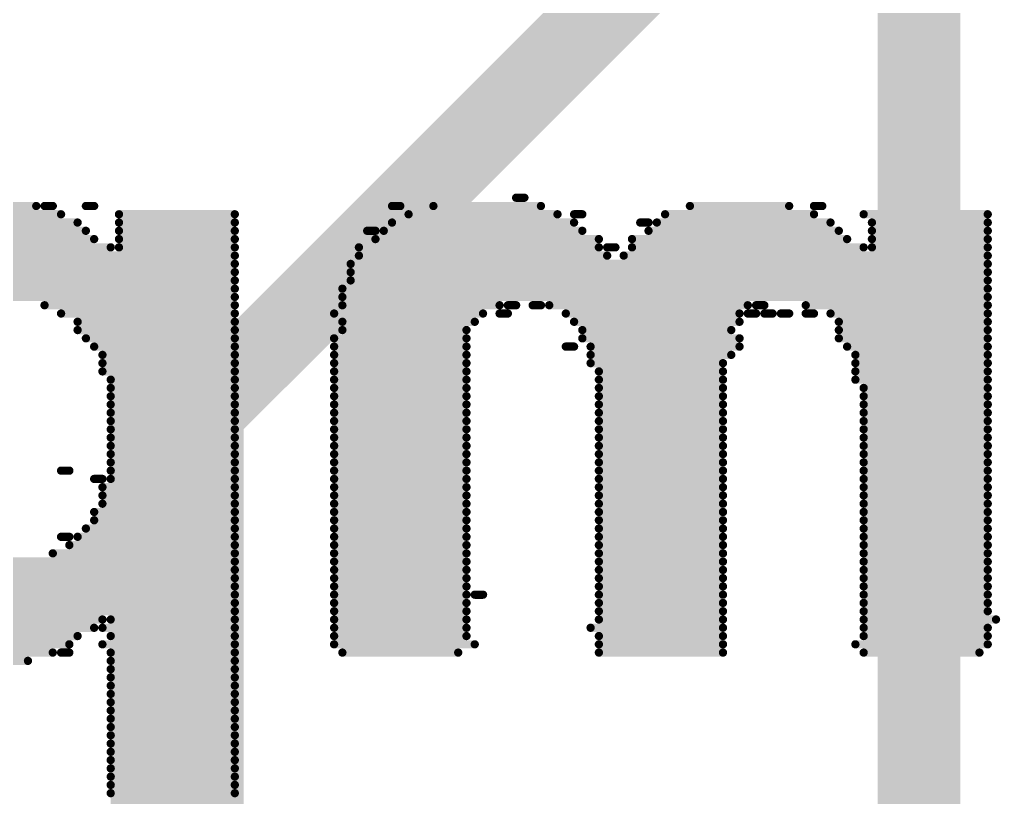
# Model space of a CAD drawing. Header units: millimetres. Extents: x 0.84 to 3.53, y 1.94 to 3.84.
# Drawn here: x 1.486 to 1.605, y 2.1475 to 2.2415 of the extents above; entities that cross this region are included whole.
import ezdxf

# ---------------------------------------------------------------- set-up
doc = ezdxf.new("R2010")
doc.units = ezdxf.units.MM
doc.header["$MEASUREMENT"] = 0
doc.layers.add('BottomOverlay', color=54, linetype='Continuous')
doc.layers.add('TopLayer', color=1, linetype='Continuous')

msp = doc.modelspace()

# ---------------------------------------------------------------- linework, layer by layer
at = {"layer": 'BottomOverlay', "const_width": 0.001}
for points in [[(1.476, 2.219), (1.488, 2.219)], [(1.489, 2.219), (1.49, 2.219)], [(1.494, 2.219), (1.495, 2.219)], [(1.531, 2.219), (1.532, 2.219)], [(1.536, 2.219), (1.549, 2.219)], [(1.546, 2.22), (1.547, 2.22)], [(1.567, 2.219), (1.579, 2.219)], [(1.582, 2.219), (1.583, 2.219)], [(1.473, 2.218), (1.491, 2.218)], [(1.498, 2.218), (1.512, 2.218)], [(1.533, 2.218), (1.551, 2.218)], [(1.553, 2.218), (1.554, 2.218)], [(1.564, 2.218), (1.582, 2.218)], [(1.588, 2.218), (1.603, 2.218)], [(1.471, 2.217), (1.493, 2.217)], [(1.498, 2.217), (1.512, 2.217)], [(1.531, 2.217), (1.553, 2.217)], [(1.561, 2.217), (1.562, 2.217)], [(1.563, 2.217), (1.584, 2.217)], [(1.589, 2.217), (1.603, 2.217)], [(1.47, 2.216), (1.494, 2.216)], [(1.498, 2.216), (1.512, 2.216)], [(1.528, 2.216), (1.529, 2.216)], [(1.53, 2.216), (1.554, 2.216)], [(1.562, 2.216), (1.585, 2.216)], [(1.589, 2.216), (1.603, 2.216)], [(1.469, 2.215), (1.495, 2.215)], [(1.498, 2.215), (1.512, 2.215)], [(1.529, 2.215), (1.556, 2.215)], [(1.56, 2.215), (1.586, 2.215)], [(1.589, 2.215), (1.603, 2.215)], [(1.467, 2.213), (1.512, 2.213)], [(1.468, 2.214), (1.497, 2.214)], [(1.498, 2.214), (1.512, 2.214)], [(1.527, 2.214), (1.556, 2.214)], [(1.527, 2.213), (1.557, 2.213)], [(1.557, 2.214), (1.558, 2.214)], [(1.559, 2.213), (1.603, 2.213)], [(1.56, 2.214), (1.588, 2.214)], [(1.589, 2.214), (1.603, 2.214)], [(1.466, 2.212), (1.512, 2.212)], [(1.526, 2.212), (1.603, 2.212)], [(1.465, 2.211), (1.512, 2.211)], [(1.526, 2.211), (1.603, 2.211)], [(1.464, 2.21), (1.512, 2.21)], [(1.526, 2.21), (1.603, 2.21)], [(1.464, 2.209), (1.512, 2.209)], [(1.525, 2.209), (1.603, 2.209)], [(1.463, 2.208), (1.512, 2.208)], [(1.489, 2.207), (1.512, 2.207)], [(1.525, 2.208), (1.603, 2.208)], [(1.525, 2.207), (1.544, 2.207)], [(1.545, 2.207), (1.546, 2.207)], [(1.548, 2.207), (1.549, 2.207)], [(1.55, 2.207), (1.574, 2.207)], [(1.575, 2.207), (1.576, 2.207)], [(1.581, 2.207), (1.603, 2.207)], [(1.491, 2.206), (1.512, 2.206)], [(1.524, 2.206), (1.542, 2.206)], [(1.544, 2.206), (1.545, 2.206)], [(1.552, 2.206), (1.573, 2.206)], [(1.574, 2.206), (1.575, 2.206)], [(1.576, 2.206), (1.577, 2.206)], [(1.578, 2.206), (1.579, 2.206)], [(1.581, 2.206), (1.582, 2.206)], [(1.584, 2.206), (1.603, 2.206)], [(1.493, 2.205), (1.512, 2.205)], [(1.525, 2.205), (1.541, 2.205)], [(1.553, 2.205), (1.573, 2.205)], [(1.585, 2.205), (1.603, 2.205)], [(1.493, 2.204), (1.512, 2.204)], [(1.525, 2.204), (1.54, 2.204)], [(1.554, 2.204), (1.572, 2.204)], [(1.585, 2.204), (1.603, 2.204)], [(1.494, 2.203), (1.512, 2.203)], [(1.524, 2.203), (1.54, 2.203)], [(1.554, 2.203), (1.573, 2.203)], [(1.585, 2.203), (1.603, 2.203)], [(1.495, 2.202), (1.512, 2.202)], [(1.496, 2.201), (1.512, 2.201)], [(1.524, 2.202), (1.54, 2.202)], [(1.524, 2.201), (1.54, 2.201)], [(1.552, 2.202), (1.553, 2.202)], [(1.555, 2.202), (1.573, 2.202)], [(1.555, 2.201), (1.572, 2.201)], [(1.586, 2.202), (1.603, 2.202)], [(1.587, 2.201), (1.603, 2.201)], [(1.496, 2.2), (1.512, 2.2)], [(1.524, 2.2), (1.54, 2.2)], [(1.555, 2.2), (1.571, 2.2)], [(1.587, 2.2), (1.603, 2.2)], [(1.496, 2.199), (1.512, 2.199)], [(1.524, 2.199), (1.54, 2.199)], [(1.556, 2.199), (1.571, 2.199)], [(1.587, 2.199), (1.603, 2.199)], [(1.497, 2.198), (1.512, 2.198)], [(1.524, 2.198), (1.54, 2.198)], [(1.556, 2.198), (1.571, 2.198)], [(1.587, 2.198), (1.603, 2.198)], [(1.497, 2.197), (1.512, 2.197)], [(1.524, 2.197), (1.54, 2.197)], [(1.556, 2.197), (1.571, 2.197)], [(1.588, 2.197), (1.603, 2.197)], [(1.497, 2.196), (1.512, 2.196)], [(1.524, 2.196), (1.54, 2.196)], [(1.556, 2.196), (1.571, 2.196)], [(1.588, 2.196), (1.603, 2.196)], [(1.497, 2.195), (1.512, 2.195)], [(1.497, 2.194), (1.512, 2.194)], [(1.524, 2.195), (1.54, 2.195)], [(1.524, 2.194), (1.54, 2.194)], [(1.556, 2.195), (1.571, 2.195)], [(1.556, 2.194), (1.571, 2.194)], [(1.588, 2.195), (1.603, 2.195)], [(1.588, 2.194), (1.603, 2.194)], [(1.497, 2.193), (1.512, 2.193)], [(1.524, 2.193), (1.54, 2.193)], [(1.556, 2.193), (1.571, 2.193)], [(1.588, 2.193), (1.603, 2.193)], [(1.497, 2.192), (1.512, 2.192)], [(1.524, 2.192), (1.54, 2.192)], [(1.556, 2.192), (1.571, 2.192)], [(1.588, 2.192), (1.603, 2.192)], [(1.497, 2.191), (1.512, 2.191)], [(1.524, 2.191), (1.54, 2.191)], [(1.556, 2.191), (1.571, 2.191)], [(1.588, 2.191), (1.603, 2.191)], [(1.497, 2.19), (1.512, 2.19)], [(1.524, 2.19), (1.54, 2.19)], [(1.556, 2.19), (1.571, 2.19)], [(1.588, 2.19), (1.603, 2.19)], [(1.497, 2.189), (1.512, 2.189)], [(1.497, 2.188), (1.512, 2.188)], [(1.524, 2.189), (1.54, 2.189)], [(1.524, 2.188), (1.54, 2.188)], [(1.556, 2.189), (1.571, 2.189)], [(1.556, 2.188), (1.571, 2.188)], [(1.588, 2.189), (1.603, 2.189)], [(1.588, 2.188), (1.603, 2.188)], [(1.491, 2.187), (1.492, 2.187)], [(1.497, 2.187), (1.512, 2.187)], [(1.524, 2.187), (1.54, 2.187)], [(1.556, 2.187), (1.571, 2.187)], [(1.588, 2.187), (1.603, 2.187)], [(1.495, 2.186), (1.496, 2.186)], [(1.497, 2.186), (1.512, 2.186)], [(1.524, 2.186), (1.54, 2.186)], [(1.556, 2.186), (1.571, 2.186)], [(1.588, 2.186), (1.603, 2.186)], [(1.496, 2.185), (1.512, 2.185)], [(1.524, 2.185), (1.54, 2.185)], [(1.556, 2.185), (1.571, 2.185)], [(1.588, 2.185), (1.603, 2.185)], [(1.496, 2.184), (1.512, 2.184)], [(1.524, 2.184), (1.54, 2.184)], [(1.556, 2.184), (1.571, 2.184)], [(1.588, 2.184), (1.603, 2.184)], [(1.495, 2.182), (1.512, 2.182)], [(1.496, 2.183), (1.512, 2.183)], [(1.524, 2.183), (1.54, 2.183)], [(1.524, 2.182), (1.54, 2.182)], [(1.556, 2.183), (1.571, 2.183)], [(1.556, 2.182), (1.571, 2.182)], [(1.588, 2.183), (1.603, 2.183)], [(1.588, 2.182), (1.603, 2.182)], [(1.495, 2.181), (1.512, 2.181)], [(1.524, 2.181), (1.54, 2.181)], [(1.556, 2.181), (1.571, 2.181)], [(1.588, 2.181), (1.603, 2.181)], [(1.494, 2.18), (1.512, 2.18)], [(1.524, 2.18), (1.54, 2.18)], [(1.556, 2.18), (1.571, 2.18)], [(1.588, 2.18), (1.603, 2.18)], [(1.491, 2.179), (1.492, 2.179)], [(1.493, 2.179), (1.512, 2.179)], [(1.524, 2.179), (1.54, 2.179)], [(1.556, 2.179), (1.571, 2.179)], [(1.588, 2.179), (1.603, 2.179)], [(1.492, 2.178), (1.512, 2.178)], [(1.524, 2.178), (1.54, 2.178)], [(1.556, 2.178), (1.571, 2.178)], [(1.588, 2.178), (1.603, 2.178)], [(1.49, 2.177), (1.512, 2.177)], [(1.524, 2.177), (1.54, 2.177)], [(1.556, 2.177), (1.571, 2.177)], [(1.588, 2.177), (1.603, 2.177)], [(1.463, 2.176), (1.512, 2.176)], [(1.464, 2.175), (1.512, 2.175)], [(1.524, 2.176), (1.54, 2.176)], [(1.524, 2.175), (1.54, 2.175)], [(1.556, 2.176), (1.571, 2.176)], [(1.556, 2.175), (1.571, 2.175)], [(1.588, 2.176), (1.603, 2.176)], [(1.588, 2.175), (1.603, 2.175)], [(1.464, 2.174), (1.512, 2.174)], [(1.524, 2.174), (1.54, 2.174)], [(1.556, 2.174), (1.571, 2.174)], [(1.588, 2.174), (1.603, 2.174)], [(1.465, 2.173), (1.512, 2.173)], [(1.524, 2.173), (1.54, 2.173)], [(1.556, 2.173), (1.571, 2.173)], [(1.588, 2.173), (1.603, 2.173)], [(1.465, 2.172), (1.512, 2.172)], [(1.524, 2.172), (1.54, 2.172)], [(1.541, 2.172), (1.542, 2.172)], [(1.556, 2.172), (1.571, 2.172)], [(1.588, 2.172), (1.603, 2.172)], [(1.466, 2.171), (1.512, 2.171)], [(1.524, 2.171), (1.54, 2.171)], [(1.556, 2.171), (1.571, 2.171)], [(1.588, 2.171), (1.603, 2.171)], [(1.467, 2.169), (1.496, 2.169)], [(1.468, 2.17), (1.512, 2.17)], [(1.497, 2.169), (1.512, 2.169)], [(1.524, 2.17), (1.54, 2.17)], [(1.524, 2.169), (1.54, 2.169)], [(1.556, 2.17), (1.571, 2.17)], [(1.556, 2.169), (1.571, 2.169)], [(1.588, 2.17), (1.603, 2.17)], [(1.588, 2.169), (1.604, 2.169)], [(1.47, 2.168), (1.495, 2.168)], [(1.496, 2.168), (1.512, 2.168)], [(1.524, 2.168), (1.54, 2.168)], [(1.555, 2.168), (1.571, 2.168)], [(1.588, 2.168), (1.603, 2.168)], [(1.469, 2.167), (1.493, 2.167)], [(1.497, 2.167), (1.512, 2.167)], [(1.524, 2.167), (1.54, 2.167)], [(1.556, 2.167), (1.571, 2.167)], [(1.588, 2.167), (1.603, 2.167)], [(1.473, 2.166), (1.492, 2.166)], [(1.496, 2.166), (1.512, 2.166)], [(1.524, 2.166), (1.541, 2.166)], [(1.556, 2.166), (1.571, 2.166)], [(1.587, 2.166), (1.603, 2.166)], [(1.474, 2.165), (1.49, 2.165)], [(1.491, 2.165), (1.492, 2.165)], [(1.497, 2.165), (1.512, 2.165)], [(1.525, 2.165), (1.539, 2.165)], [(1.556, 2.165), (1.571, 2.165)], [(1.588, 2.165), (1.602, 2.165)], [(1.478, 2.164), (1.487, 2.164)], [(1.497, 2.164), (1.512, 2.164)], [(1.497, 2.163), (1.512, 2.163)], [(1.497, 2.162), (1.512, 2.162)], [(1.497, 2.161), (1.512, 2.161)], [(1.497, 2.16), (1.512, 2.16)], [(1.497, 2.159), (1.512, 2.159)], [(1.497, 2.158), (1.512, 2.158)], [(1.497, 2.157), (1.512, 2.157)], [(1.497, 2.156), (1.512, 2.156)], [(1.497, 2.155), (1.512, 2.155)], [(1.497, 2.154), (1.512, 2.154)], [(1.497, 2.153), (1.512, 2.153)], [(1.497, 2.152), (1.512, 2.152)], [(1.497, 2.151), (1.512, 2.151)], [(1.497, 2.15), (1.512, 2.15)], [(1.497, 2.149), (1.512, 2.149)], [(1.497, 2.148), (1.512, 2.148)], [(1.497, 2.147), (1.512, 2.147)]]:
    msp.add_lwpolyline(points, dxfattribs=at)
at = {"layer": 'BottomOverlay', "const_width": 0.0005}
for points in [[(1.48775, 2.219, 1), (1.48825, 2.219, 1)], [(1.48875, 2.219, 1), (1.48925, 2.219, 1)], [(1.48975, 2.219, 1), (1.49025, 2.219, 1)], [(1.49375, 2.219, 1), (1.49425, 2.219, 1)], [(1.49475, 2.219, 1), (1.49525, 2.219, 1)], [(1.53075, 2.219, 1), (1.53125, 2.219, 1)], [(1.53175, 2.219, 1), (1.53225, 2.219, 1)], [(1.53575, 2.219, 1), (1.53625, 2.219, 1)], [(1.54575, 2.22, 1), (1.54625, 2.22, 1)], [(1.54675, 2.22, 1), (1.54725, 2.22, 1)], [(1.54875, 2.219, 1), (1.54925, 2.219, 1)], [(1.56675, 2.219, 1), (1.56725, 2.219, 1)], [(1.57875, 2.219, 1), (1.57925, 2.219, 1)], [(1.58175, 2.219, 1), (1.58225, 2.219, 1)], [(1.58275, 2.219, 1), (1.58325, 2.219, 1)], [(1.49075, 2.218, 1), (1.49125, 2.218, 1)], [(1.49775, 2.218, 1), (1.49825, 2.218, 1)], [(1.51175, 2.218, 1), (1.51225, 2.218, 1)], [(1.53275, 2.218, 1), (1.53325, 2.218, 1)], [(1.55075, 2.218, 1), (1.55125, 2.218, 1)], [(1.55275, 2.218, 1), (1.55325, 2.218, 1)], [(1.55375, 2.218, 1), (1.55425, 2.218, 1)], [(1.56375, 2.218, 1), (1.56425, 2.218, 1)], [(1.58175, 2.218, 1), (1.58225, 2.218, 1)], [(1.58775, 2.218, 1), (1.58825, 2.218, 1)], [(1.60275, 2.218, 1), (1.60325, 2.218, 1)], [(1.49275, 2.217, 1), (1.49325, 2.217, 1)], [(1.49775, 2.217, 1), (1.49825, 2.217, 1)], [(1.51175, 2.217, 1), (1.51225, 2.217, 1)], [(1.53075, 2.217, 1), (1.53125, 2.217, 1)], [(1.55275, 2.217, 1), (1.55325, 2.217, 1)], [(1.56075, 2.217, 1), (1.56125, 2.217, 1)], [(1.56175, 2.217, 1), (1.56225, 2.217, 1)], [(1.56275, 2.217, 1), (1.56325, 2.217, 1)], [(1.58375, 2.217, 1), (1.58425, 2.217, 1)], [(1.58875, 2.217, 1), (1.58925, 2.217, 1)], [(1.60275, 2.217, 1), (1.60325, 2.217, 1)], [(1.49375, 2.216, 1), (1.49425, 2.216, 1)], [(1.49775, 2.216, 1), (1.49825, 2.216, 1)], [(1.51175, 2.216, 1), (1.51225, 2.216, 1)], [(1.52775, 2.216, 1), (1.52825, 2.216, 1)], [(1.52875, 2.216, 1), (1.52925, 2.216, 1)], [(1.52975, 2.216, 1), (1.53025, 2.216, 1)], [(1.55375, 2.216, 1), (1.55425, 2.216, 1)], [(1.56175, 2.216, 1), (1.56225, 2.216, 1)], [(1.58475, 2.216, 1), (1.58525, 2.216, 1)], [(1.58875, 2.216, 1), (1.58925, 2.216, 1)], [(1.60275, 2.216, 1), (1.60325, 2.216, 1)], [(1.49475, 2.215, 1), (1.49525, 2.215, 1)], [(1.49775, 2.215, 1), (1.49825, 2.215, 1)], [(1.51175, 2.215, 1), (1.51225, 2.215, 1)], [(1.52875, 2.215, 1), (1.52925, 2.215, 1)], [(1.55575, 2.215, 1), (1.55625, 2.215, 1)], [(1.55975, 2.215, 1), (1.56025, 2.215, 1)], [(1.58575, 2.215, 1), (1.58625, 2.215, 1)], [(1.58875, 2.215, 1), (1.58925, 2.215, 1)], [(1.60275, 2.215, 1), (1.60325, 2.215, 1)], [(1.49675, 2.214, 1), (1.49725, 2.214, 1)], [(1.49775, 2.214, 1), (1.49825, 2.214, 1)], [(1.51175, 2.214, 1), (1.51225, 2.214, 1)], [(1.51175, 2.213, 1), (1.51225, 2.213, 1)], [(1.52675, 2.214, 1), (1.52725, 2.214, 1)], [(1.52675, 2.213, 1), (1.52725, 2.213, 1)], [(1.55575, 2.214, 1), (1.55625, 2.214, 1)], [(1.55675, 2.214, 1), (1.55725, 2.214, 1)], [(1.55675, 2.213, 1), (1.55725, 2.213, 1)], [(1.55775, 2.214, 1), (1.55825, 2.214, 1)], [(1.55875, 2.213, 1), (1.55925, 2.213, 1)], [(1.55975, 2.214, 1), (1.56025, 2.214, 1)], [(1.58775, 2.214, 1), (1.58825, 2.214, 1)], [(1.58875, 2.214, 1), (1.58925, 2.214, 1)], [(1.60275, 2.214, 1), (1.60325, 2.214, 1)], [(1.60275, 2.213, 1), (1.60325, 2.213, 1)], [(1.51175, 2.212, 1), (1.51225, 2.212, 1)], [(1.52575, 2.212, 1), (1.52625, 2.212, 1)], [(1.60275, 2.212, 1), (1.60325, 2.212, 1)], [(1.51175, 2.211, 1), (1.51225, 2.211, 1)], [(1.52575, 2.211, 1), (1.52625, 2.211, 1)], [(1.60275, 2.211, 1), (1.60325, 2.211, 1)], [(1.51175, 2.21, 1), (1.51225, 2.21, 1)], [(1.52575, 2.21, 1), (1.52625, 2.21, 1)], [(1.60275, 2.21, 1), (1.60325, 2.21, 1)], [(1.51175, 2.209, 1), (1.51225, 2.209, 1)], [(1.52475, 2.209, 1), (1.52525, 2.209, 1)], [(1.60275, 2.209, 1), (1.60325, 2.209, 1)], [(1.48875, 2.207, 1), (1.48925, 2.207, 1)], [(1.51175, 2.208, 1), (1.51225, 2.208, 1)], [(1.51175, 2.207, 1), (1.51225, 2.207, 1)], [(1.52475, 2.208, 1), (1.52525, 2.208, 1)], [(1.52475, 2.207, 1), (1.52525, 2.207, 1)], [(1.54375, 2.207, 1), (1.54425, 2.207, 1)], [(1.54475, 2.207, 1), (1.54525, 2.207, 1)], [(1.54575, 2.207, 1), (1.54625, 2.207, 1)], [(1.54775, 2.207, 1), (1.54825, 2.207, 1)], [(1.54875, 2.207, 1), (1.54925, 2.207, 1)], [(1.54975, 2.207, 1), (1.55025, 2.207, 1)], [(1.57375, 2.207, 1), (1.57425, 2.207, 1)], [(1.57475, 2.207, 1), (1.57525, 2.207, 1)], [(1.57575, 2.207, 1), (1.57625, 2.207, 1)], [(1.58075, 2.207, 1), (1.58125, 2.207, 1)], [(1.60275, 2.208, 1), (1.60325, 2.208, 1)], [(1.60275, 2.207, 1), (1.60325, 2.207, 1)], [(1.49075, 2.206, 1), (1.49125, 2.206, 1)], [(1.51175, 2.206, 1), (1.51225, 2.206, 1)], [(1.52375, 2.206, 1), (1.52425, 2.206, 1)], [(1.54175, 2.206, 1), (1.54225, 2.206, 1)], [(1.54375, 2.206, 1), (1.54425, 2.206, 1)], [(1.54475, 2.206, 1), (1.54525, 2.206, 1)], [(1.55175, 2.206, 1), (1.55225, 2.206, 1)], [(1.57275, 2.206, 1), (1.57325, 2.206, 1)], [(1.57375, 2.206, 1), (1.57425, 2.206, 1)], [(1.57475, 2.206, 1), (1.57525, 2.206, 1)], [(1.57575, 2.206, 1), (1.57625, 2.206, 1)], [(1.57675, 2.206, 1), (1.57725, 2.206, 1)], [(1.57775, 2.206, 1), (1.57825, 2.206, 1)], [(1.57875, 2.206, 1), (1.57925, 2.206, 1)], [(1.58075, 2.206, 1), (1.58125, 2.206, 1)], [(1.58175, 2.206, 1), (1.58225, 2.206, 1)], [(1.58375, 2.206, 1), (1.58425, 2.206, 1)], [(1.60275, 2.206, 1), (1.60325, 2.206, 1)], [(1.49275, 2.205, 1), (1.49325, 2.205, 1)], [(1.51175, 2.205, 1), (1.51225, 2.205, 1)], [(1.52475, 2.205, 1), (1.52525, 2.205, 1)], [(1.54075, 2.205, 1), (1.54125, 2.205, 1)], [(1.55275, 2.205, 1), (1.55325, 2.205, 1)], [(1.57275, 2.205, 1), (1.57325, 2.205, 1)], [(1.58475, 2.205, 1), (1.58525, 2.205, 1)], [(1.60275, 2.205, 1), (1.60325, 2.205, 1)], [(1.49275, 2.204, 1), (1.49325, 2.204, 1)], [(1.51175, 2.204, 1), (1.51225, 2.204, 1)], [(1.52475, 2.204, 1), (1.52525, 2.204, 1)], [(1.53975, 2.204, 1), (1.54025, 2.204, 1)], [(1.55375, 2.204, 1), (1.55425, 2.204, 1)], [(1.57175, 2.204, 1), (1.57225, 2.204, 1)], [(1.58475, 2.204, 1), (1.58525, 2.204, 1)], [(1.60275, 2.204, 1), (1.60325, 2.204, 1)], [(1.49375, 2.203, 1), (1.49425, 2.203, 1)], [(1.51175, 2.203, 1), (1.51225, 2.203, 1)], [(1.52375, 2.203, 1), (1.52425, 2.203, 1)], [(1.53975, 2.203, 1), (1.54025, 2.203, 1)], [(1.55375, 2.203, 1), (1.55425, 2.203, 1)], [(1.57275, 2.203, 1), (1.57325, 2.203, 1)], [(1.58475, 2.203, 1), (1.58525, 2.203, 1)], [(1.60275, 2.203, 1), (1.60325, 2.203, 1)], [(1.49475, 2.202, 1), (1.49525, 2.202, 1)], [(1.49575, 2.201, 1), (1.49625, 2.201, 1)], [(1.51175, 2.202, 1), (1.51225, 2.202, 1)], [(1.51175, 2.201, 1), (1.51225, 2.201, 1)], [(1.52375, 2.202, 1), (1.52425, 2.202, 1)], [(1.52375, 2.201, 1), (1.52425, 2.201, 1)], [(1.53975, 2.202, 1), (1.54025, 2.202, 1)], [(1.53975, 2.201, 1), (1.54025, 2.201, 1)], [(1.55175, 2.202, 1), (1.55225, 2.202, 1)], [(1.55275, 2.202, 1), (1.55325, 2.202, 1)], [(1.55475, 2.202, 1), (1.55525, 2.202, 1)], [(1.55475, 2.201, 1), (1.55525, 2.201, 1)], [(1.57175, 2.201, 1), (1.57225, 2.201, 1)], [(1.57275, 2.202, 1), (1.57325, 2.202, 1)], [(1.58575, 2.202, 1), (1.58625, 2.202, 1)], [(1.58675, 2.201, 1), (1.58725, 2.201, 1)], [(1.60275, 2.202, 1), (1.60325, 2.202, 1)], [(1.60275, 2.201, 1), (1.60325, 2.201, 1)], [(1.49575, 2.2, 1), (1.49625, 2.2, 1)], [(1.51175, 2.2, 1), (1.51225, 2.2, 1)], [(1.52375, 2.2, 1), (1.52425, 2.2, 1)], [(1.53975, 2.2, 1), (1.54025, 2.2, 1)], [(1.55475, 2.2, 1), (1.55525, 2.2, 1)], [(1.57075, 2.2, 1), (1.57125, 2.2, 1)], [(1.58675, 2.2, 1), (1.58725, 2.2, 1)], [(1.60275, 2.2, 1), (1.60325, 2.2, 1)], [(1.49575, 2.199, 1), (1.49625, 2.199, 1)], [(1.51175, 2.199, 1), (1.51225, 2.199, 1)], [(1.52375, 2.199, 1), (1.52425, 2.199, 1)], [(1.53975, 2.199, 1), (1.54025, 2.199, 1)], [(1.55575, 2.199, 1), (1.55625, 2.199, 1)], [(1.57075, 2.199, 1), (1.57125, 2.199, 1)], [(1.58675, 2.199, 1), (1.58725, 2.199, 1)], [(1.60275, 2.199, 1), (1.60325, 2.199, 1)], [(1.49675, 2.198, 1), (1.49725, 2.198, 1)], [(1.51175, 2.198, 1), (1.51225, 2.198, 1)], [(1.52375, 2.198, 1), (1.52425, 2.198, 1)], [(1.53975, 2.198, 1), (1.54025, 2.198, 1)], [(1.55575, 2.198, 1), (1.55625, 2.198, 1)], [(1.57075, 2.198, 1), (1.57125, 2.198, 1)], [(1.58675, 2.198, 1), (1.58725, 2.198, 1)], [(1.60275, 2.198, 1), (1.60325, 2.198, 1)], [(1.49675, 2.197, 1), (1.49725, 2.197, 1)], [(1.51175, 2.197, 1), (1.51225, 2.197, 1)], [(1.52375, 2.197, 1), (1.52425, 2.197, 1)], [(1.53975, 2.197, 1), (1.54025, 2.197, 1)], [(1.55575, 2.197, 1), (1.55625, 2.197, 1)], [(1.57075, 2.197, 1), (1.57125, 2.197, 1)], [(1.58775, 2.197, 1), (1.58825, 2.197, 1)], [(1.60275, 2.197, 1), (1.60325, 2.197, 1)], [(1.49675, 2.196, 1), (1.49725, 2.196, 1)], [(1.51175, 2.196, 1), (1.51225, 2.196, 1)], [(1.52375, 2.196, 1), (1.52425, 2.196, 1)], [(1.53975, 2.196, 1), (1.54025, 2.196, 1)], [(1.55575, 2.196, 1), (1.55625, 2.196, 1)], [(1.57075, 2.196, 1), (1.57125, 2.196, 1)], [(1.58775, 2.196, 1), (1.58825, 2.196, 1)], [(1.60275, 2.196, 1), (1.60325, 2.196, 1)], [(1.49675, 2.195, 1), (1.49725, 2.195, 1)], [(1.49675, 2.194, 1), (1.49725, 2.194, 1)], [(1.51175, 2.195, 1), (1.51225, 2.195, 1)], [(1.51175, 2.194, 1), (1.51225, 2.194, 1)], [(1.52375, 2.195, 1), (1.52425, 2.195, 1)], [(1.52375, 2.194, 1), (1.52425, 2.194, 1)], [(1.53975, 2.195, 1), (1.54025, 2.195, 1)], [(1.53975, 2.194, 1), (1.54025, 2.194, 1)], [(1.55575, 2.195, 1), (1.55625, 2.195, 1)], [(1.55575, 2.194, 1), (1.55625, 2.194, 1)], [(1.57075, 2.195, 1), (1.57125, 2.195, 1)], [(1.57075, 2.194, 1), (1.57125, 2.194, 1)], [(1.58775, 2.195, 1), (1.58825, 2.195, 1)], [(1.58775, 2.194, 1), (1.58825, 2.194, 1)], [(1.60275, 2.195, 1), (1.60325, 2.195, 1)], [(1.60275, 2.194, 1), (1.60325, 2.194, 1)], [(1.49675, 2.193, 1), (1.49725, 2.193, 1)], [(1.51175, 2.193, 1), (1.51225, 2.193, 1)], [(1.52375, 2.193, 1), (1.52425, 2.193, 1)], [(1.53975, 2.193, 1), (1.54025, 2.193, 1)], [(1.55575, 2.193, 1), (1.55625, 2.193, 1)], [(1.57075, 2.193, 1), (1.57125, 2.193, 1)], [(1.58775, 2.193, 1), (1.58825, 2.193, 1)], [(1.60275, 2.193, 1), (1.60325, 2.193, 1)], [(1.49675, 2.192, 1), (1.49725, 2.192, 1)], [(1.51175, 2.192, 1), (1.51225, 2.192, 1)], [(1.52375, 2.192, 1), (1.52425, 2.192, 1)], [(1.53975, 2.192, 1), (1.54025, 2.192, 1)], [(1.55575, 2.192, 1), (1.55625, 2.192, 1)], [(1.57075, 2.192, 1), (1.57125, 2.192, 1)], [(1.58775, 2.192, 1), (1.58825, 2.192, 1)], [(1.60275, 2.192, 1), (1.60325, 2.192, 1)], [(1.49675, 2.191, 1), (1.49725, 2.191, 1)], [(1.51175, 2.191, 1), (1.51225, 2.191, 1)], [(1.52375, 2.191, 1), (1.52425, 2.191, 1)], [(1.53975, 2.191, 1), (1.54025, 2.191, 1)], [(1.55575, 2.191, 1), (1.55625, 2.191, 1)], [(1.57075, 2.191, 1), (1.57125, 2.191, 1)], [(1.58775, 2.191, 1), (1.58825, 2.191, 1)], [(1.60275, 2.191, 1), (1.60325, 2.191, 1)], [(1.49675, 2.19, 1), (1.49725, 2.19, 1)], [(1.51175, 2.19, 1), (1.51225, 2.19, 1)], [(1.52375, 2.19, 1), (1.52425, 2.19, 1)], [(1.53975, 2.19, 1), (1.54025, 2.19, 1)], [(1.55575, 2.19, 1), (1.55625, 2.19, 1)], [(1.57075, 2.19, 1), (1.57125, 2.19, 1)], [(1.58775, 2.19, 1), (1.58825, 2.19, 1)], [(1.60275, 2.19, 1), (1.60325, 2.19, 1)], [(1.49675, 2.189, 1), (1.49725, 2.189, 1)], [(1.49675, 2.188, 1), (1.49725, 2.188, 1)], [(1.51175, 2.189, 1), (1.51225, 2.189, 1)], [(1.51175, 2.188, 1), (1.51225, 2.188, 1)], [(1.52375, 2.189, 1), (1.52425, 2.189, 1)], [(1.52375, 2.188, 1), (1.52425, 2.188, 1)], [(1.53975, 2.189, 1), (1.54025, 2.189, 1)], [(1.53975, 2.188, 1), (1.54025, 2.188, 1)], [(1.55575, 2.189, 1), (1.55625, 2.189, 1)], [(1.55575, 2.188, 1), (1.55625, 2.188, 1)], [(1.57075, 2.189, 1), (1.57125, 2.189, 1)], [(1.57075, 2.188, 1), (1.57125, 2.188, 1)], [(1.58775, 2.189, 1), (1.58825, 2.189, 1)], [(1.58775, 2.188, 1), (1.58825, 2.188, 1)], [(1.60275, 2.189, 1), (1.60325, 2.189, 1)], [(1.60275, 2.188, 1), (1.60325, 2.188, 1)], [(1.49075, 2.187, 1), (1.49125, 2.187, 1)], [(1.49175, 2.187, 1), (1.49225, 2.187, 1)], [(1.49675, 2.187, 1), (1.49725, 2.187, 1)], [(1.51175, 2.187, 1), (1.51225, 2.187, 1)], [(1.52375, 2.187, 1), (1.52425, 2.187, 1)], [(1.53975, 2.187, 1), (1.54025, 2.187, 1)], [(1.55575, 2.187, 1), (1.55625, 2.187, 1)], [(1.57075, 2.187, 1), (1.57125, 2.187, 1)], [(1.58775, 2.187, 1), (1.58825, 2.187, 1)], [(1.60275, 2.187, 1), (1.60325, 2.187, 1)], [(1.49475, 2.186, 1), (1.49525, 2.186, 1)], [(1.49575, 2.186, 1), (1.49625, 2.186, 1)], [(1.49675, 2.186, 1), (1.49725, 2.186, 1)], [(1.51175, 2.186, 1), (1.51225, 2.186, 1)], [(1.52375, 2.186, 1), (1.52425, 2.186, 1)], [(1.53975, 2.186, 1), (1.54025, 2.186, 1)], [(1.55575, 2.186, 1), (1.55625, 2.186, 1)], [(1.57075, 2.186, 1), (1.57125, 2.186, 1)], [(1.58775, 2.186, 1), (1.58825, 2.186, 1)], [(1.60275, 2.186, 1), (1.60325, 2.186, 1)], [(1.49575, 2.185, 1), (1.49625, 2.185, 1)], [(1.51175, 2.185, 1), (1.51225, 2.185, 1)], [(1.52375, 2.185, 1), (1.52425, 2.185, 1)], [(1.53975, 2.185, 1), (1.54025, 2.185, 1)], [(1.55575, 2.185, 1), (1.55625, 2.185, 1)], [(1.57075, 2.185, 1), (1.57125, 2.185, 1)], [(1.58775, 2.185, 1), (1.58825, 2.185, 1)], [(1.60275, 2.185, 1), (1.60325, 2.185, 1)], [(1.49575, 2.184, 1), (1.49625, 2.184, 1)], [(1.51175, 2.184, 1), (1.51225, 2.184, 1)], [(1.52375, 2.184, 1), (1.52425, 2.184, 1)], [(1.53975, 2.184, 1), (1.54025, 2.184, 1)], [(1.55575, 2.184, 1), (1.55625, 2.184, 1)], [(1.57075, 2.184, 1), (1.57125, 2.184, 1)], [(1.58775, 2.184, 1), (1.58825, 2.184, 1)], [(1.60275, 2.184, 1), (1.60325, 2.184, 1)], [(1.49475, 2.182, 1), (1.49525, 2.182, 1)], [(1.49575, 2.183, 1), (1.49625, 2.183, 1)], [(1.51175, 2.183, 1), (1.51225, 2.183, 1)], [(1.51175, 2.182, 1), (1.51225, 2.182, 1)], [(1.52375, 2.183, 1), (1.52425, 2.183, 1)], [(1.52375, 2.182, 1), (1.52425, 2.182, 1)], [(1.53975, 2.183, 1), (1.54025, 2.183, 1)], [(1.53975, 2.182, 1), (1.54025, 2.182, 1)], [(1.55575, 2.183, 1), (1.55625, 2.183, 1)], [(1.55575, 2.182, 1), (1.55625, 2.182, 1)], [(1.57075, 2.183, 1), (1.57125, 2.183, 1)], [(1.57075, 2.182, 1), (1.57125, 2.182, 1)], [(1.58775, 2.183, 1), (1.58825, 2.183, 1)], [(1.58775, 2.182, 1), (1.58825, 2.182, 1)], [(1.60275, 2.183, 1), (1.60325, 2.183, 1)], [(1.60275, 2.182, 1), (1.60325, 2.182, 1)], [(1.49475, 2.181, 1), (1.49525, 2.181, 1)], [(1.51175, 2.181, 1), (1.51225, 2.181, 1)], [(1.52375, 2.181, 1), (1.52425, 2.181, 1)], [(1.53975, 2.181, 1), (1.54025, 2.181, 1)], [(1.55575, 2.181, 1), (1.55625, 2.181, 1)], [(1.57075, 2.181, 1), (1.57125, 2.181, 1)], [(1.58775, 2.181, 1), (1.58825, 2.181, 1)], [(1.60275, 2.181, 1), (1.60325, 2.181, 1)], [(1.49375, 2.18, 1), (1.49425, 2.18, 1)], [(1.51175, 2.18, 1), (1.51225, 2.18, 1)], [(1.52375, 2.18, 1), (1.52425, 2.18, 1)], [(1.53975, 2.18, 1), (1.54025, 2.18, 1)], [(1.55575, 2.18, 1), (1.55625, 2.18, 1)], [(1.57075, 2.18, 1), (1.57125, 2.18, 1)], [(1.58775, 2.18, 1), (1.58825, 2.18, 1)], [(1.60275, 2.18, 1), (1.60325, 2.18, 1)], [(1.49075, 2.179, 1), (1.49125, 2.179, 1)], [(1.49175, 2.179, 1), (1.49225, 2.179, 1)], [(1.49275, 2.179, 1), (1.49325, 2.179, 1)], [(1.51175, 2.179, 1), (1.51225, 2.179, 1)], [(1.52375, 2.179, 1), (1.52425, 2.179, 1)], [(1.53975, 2.179, 1), (1.54025, 2.179, 1)], [(1.55575, 2.179, 1), (1.55625, 2.179, 1)], [(1.57075, 2.179, 1), (1.57125, 2.179, 1)], [(1.58775, 2.179, 1), (1.58825, 2.179, 1)], [(1.60275, 2.179, 1), (1.60325, 2.179, 1)], [(1.49175, 2.178, 1), (1.49225, 2.178, 1)], [(1.51175, 2.178, 1), (1.51225, 2.178, 1)], [(1.52375, 2.178, 1), (1.52425, 2.178, 1)], [(1.53975, 2.178, 1), (1.54025, 2.178, 1)], [(1.55575, 2.178, 1), (1.55625, 2.178, 1)], [(1.57075, 2.178, 1), (1.57125, 2.178, 1)], [(1.58775, 2.178, 1), (1.58825, 2.178, 1)], [(1.60275, 2.178, 1), (1.60325, 2.178, 1)], [(1.48975, 2.177, 1), (1.49025, 2.177, 1)], [(1.51175, 2.177, 1), (1.51225, 2.177, 1)], [(1.52375, 2.177, 1), (1.52425, 2.177, 1)], [(1.53975, 2.177, 1), (1.54025, 2.177, 1)], [(1.55575, 2.177, 1), (1.55625, 2.177, 1)], [(1.57075, 2.177, 1), (1.57125, 2.177, 1)], [(1.58775, 2.177, 1), (1.58825, 2.177, 1)], [(1.60275, 2.177, 1), (1.60325, 2.177, 1)], [(1.51175, 2.176, 1), (1.51225, 2.176, 1)], [(1.51175, 2.175, 1), (1.51225, 2.175, 1)], [(1.52375, 2.176, 1), (1.52425, 2.176, 1)], [(1.52375, 2.175, 1), (1.52425, 2.175, 1)], [(1.53975, 2.176, 1), (1.54025, 2.176, 1)], [(1.53975, 2.175, 1), (1.54025, 2.175, 1)], [(1.55575, 2.176, 1), (1.55625, 2.176, 1)], [(1.55575, 2.175, 1), (1.55625, 2.175, 1)], [(1.57075, 2.176, 1), (1.57125, 2.176, 1)], [(1.57075, 2.175, 1), (1.57125, 2.175, 1)], [(1.58775, 2.176, 1), (1.58825, 2.176, 1)], [(1.58775, 2.175, 1), (1.58825, 2.175, 1)], [(1.60275, 2.176, 1), (1.60325, 2.176, 1)], [(1.60275, 2.175, 1), (1.60325, 2.175, 1)], [(1.51175, 2.174, 1), (1.51225, 2.174, 1)], [(1.52375, 2.174, 1), (1.52425, 2.174, 1)], [(1.53975, 2.174, 1), (1.54025, 2.174, 1)], [(1.55575, 2.174, 1), (1.55625, 2.174, 1)], [(1.57075, 2.174, 1), (1.57125, 2.174, 1)], [(1.58775, 2.174, 1), (1.58825, 2.174, 1)], [(1.60275, 2.174, 1), (1.60325, 2.174, 1)], [(1.51175, 2.173, 1), (1.51225, 2.173, 1)], [(1.52375, 2.173, 1), (1.52425, 2.173, 1)], [(1.53975, 2.173, 1), (1.54025, 2.173, 1)], [(1.55575, 2.173, 1), (1.55625, 2.173, 1)], [(1.57075, 2.173, 1), (1.57125, 2.173, 1)], [(1.58775, 2.173, 1), (1.58825, 2.173, 1)], [(1.60275, 2.173, 1), (1.60325, 2.173, 1)], [(1.51175, 2.172, 1), (1.51225, 2.172, 1)], [(1.52375, 2.172, 1), (1.52425, 2.172, 1)], [(1.53975, 2.172, 1), (1.54025, 2.172, 1)], [(1.54075, 2.172, 1), (1.54125, 2.172, 1)], [(1.54175, 2.172, 1), (1.54225, 2.172, 1)], [(1.55575, 2.172, 1), (1.55625, 2.172, 1)], [(1.57075, 2.172, 1), (1.57125, 2.172, 1)], [(1.58775, 2.172, 1), (1.58825, 2.172, 1)], [(1.60275, 2.172, 1), (1.60325, 2.172, 1)], [(1.51175, 2.171, 1), (1.51225, 2.171, 1)], [(1.52375, 2.171, 1), (1.52425, 2.171, 1)], [(1.53975, 2.171, 1), (1.54025, 2.171, 1)], [(1.55575, 2.171, 1), (1.55625, 2.171, 1)], [(1.57075, 2.171, 1), (1.57125, 2.171, 1)], [(1.58775, 2.171, 1), (1.58825, 2.171, 1)], [(1.60275, 2.171, 1), (1.60325, 2.171, 1)], [(1.49575, 2.169, 1), (1.49625, 2.169, 1)], [(1.49675, 2.169, 1), (1.49725, 2.169, 1)], [(1.51175, 2.17, 1), (1.51225, 2.17, 1)], [(1.51175, 2.169, 1), (1.51225, 2.169, 1)], [(1.52375, 2.17, 1), (1.52425, 2.17, 1)], [(1.52375, 2.169, 1), (1.52425, 2.169, 1)], [(1.53975, 2.17, 1), (1.54025, 2.17, 1)], [(1.53975, 2.169, 1), (1.54025, 2.169, 1)], [(1.55575, 2.17, 1), (1.55625, 2.17, 1)], [(1.55575, 2.169, 1), (1.55625, 2.169, 1)], [(1.57075, 2.17, 1), (1.57125, 2.17, 1)], [(1.57075, 2.169, 1), (1.57125, 2.169, 1)], [(1.58775, 2.17, 1), (1.58825, 2.17, 1)], [(1.58775, 2.169, 1), (1.58825, 2.169, 1)], [(1.60275, 2.17, 1), (1.60325, 2.17, 1)], [(1.60375, 2.169, 1), (1.60425, 2.169, 1)], [(1.49475, 2.168, 1), (1.49525, 2.168, 1)], [(1.49575, 2.168, 1), (1.49625, 2.168, 1)], [(1.51175, 2.168, 1), (1.51225, 2.168, 1)], [(1.52375, 2.168, 1), (1.52425, 2.168, 1)], [(1.53975, 2.168, 1), (1.54025, 2.168, 1)], [(1.55475, 2.168, 1), (1.55525, 2.168, 1)], [(1.57075, 2.168, 1), (1.57125, 2.168, 1)], [(1.58775, 2.168, 1), (1.58825, 2.168, 1)], [(1.60275, 2.168, 1), (1.60325, 2.168, 1)], [(1.49275, 2.167, 1), (1.49325, 2.167, 1)], [(1.49675, 2.167, 1), (1.49725, 2.167, 1)], [(1.51175, 2.167, 1), (1.51225, 2.167, 1)], [(1.52375, 2.167, 1), (1.52425, 2.167, 1)], [(1.53975, 2.167, 1), (1.54025, 2.167, 1)], [(1.55575, 2.167, 1), (1.55625, 2.167, 1)], [(1.57075, 2.167, 1), (1.57125, 2.167, 1)], [(1.58775, 2.167, 1), (1.58825, 2.167, 1)], [(1.60275, 2.167, 1), (1.60325, 2.167, 1)], [(1.49175, 2.166, 1), (1.49225, 2.166, 1)], [(1.49575, 2.166, 1), (1.49625, 2.166, 1)], [(1.51175, 2.166, 1), (1.51225, 2.166, 1)], [(1.52375, 2.166, 1), (1.52425, 2.166, 1)], [(1.54075, 2.166, 1), (1.54125, 2.166, 1)], [(1.55575, 2.166, 1), (1.55625, 2.166, 1)], [(1.57075, 2.166, 1), (1.57125, 2.166, 1)], [(1.58675, 2.166, 1), (1.58725, 2.166, 1)], [(1.60275, 2.166, 1), (1.60325, 2.166, 1)], [(1.48975, 2.165, 1), (1.49025, 2.165, 1)], [(1.49075, 2.165, 1), (1.49125, 2.165, 1)], [(1.49175, 2.165, 1), (1.49225, 2.165, 1)], [(1.49675, 2.165, 1), (1.49725, 2.165, 1)], [(1.51175, 2.165, 1), (1.51225, 2.165, 1)], [(1.52475, 2.165, 1), (1.52525, 2.165, 1)], [(1.53875, 2.165, 1), (1.53925, 2.165, 1)], [(1.55575, 2.165, 1), (1.55625, 2.165, 1)], [(1.57075, 2.165, 1), (1.57125, 2.165, 1)], [(1.58775, 2.165, 1), (1.58825, 2.165, 1)], [(1.60175, 2.165, 1), (1.60225, 2.165, 1)], [(1.48675, 2.164, 1), (1.48725, 2.164, 1)], [(1.49675, 2.164, 1), (1.49725, 2.164, 1)], [(1.49675, 2.163, 1), (1.49725, 2.163, 1)], [(1.51175, 2.164, 1), (1.51225, 2.164, 1)], [(1.51175, 2.163, 1), (1.51225, 2.163, 1)], [(1.49675, 2.162, 1), (1.49725, 2.162, 1)], [(1.51175, 2.162, 1), (1.51225, 2.162, 1)], [(1.49675, 2.161, 1), (1.49725, 2.161, 1)], [(1.51175, 2.161, 1), (1.51225, 2.161, 1)], [(1.49675, 2.16, 1), (1.49725, 2.16, 1)], [(1.51175, 2.16, 1), (1.51225, 2.16, 1)], [(1.49675, 2.159, 1), (1.49725, 2.159, 1)], [(1.51175, 2.159, 1), (1.51225, 2.159, 1)], [(1.49675, 2.158, 1), (1.49725, 2.158, 1)], [(1.49675, 2.157, 1), (1.49725, 2.157, 1)], [(1.51175, 2.158, 1), (1.51225, 2.158, 1)], [(1.51175, 2.157, 1), (1.51225, 2.157, 1)], [(1.49675, 2.156, 1), (1.49725, 2.156, 1)], [(1.51175, 2.156, 1), (1.51225, 2.156, 1)], [(1.49675, 2.155, 1), (1.49725, 2.155, 1)], [(1.51175, 2.155, 1), (1.51225, 2.155, 1)], [(1.49675, 2.154, 1), (1.49725, 2.154, 1)], [(1.51175, 2.154, 1), (1.51225, 2.154, 1)], [(1.49675, 2.153, 1), (1.49725, 2.153, 1)], [(1.51175, 2.153, 1), (1.51225, 2.153, 1)], [(1.49675, 2.152, 1), (1.49725, 2.152, 1)], [(1.51175, 2.152, 1), (1.51225, 2.152, 1)], [(1.49675, 2.151, 1), (1.49725, 2.151, 1)], [(1.49675, 2.15, 1), (1.49725, 2.15, 1)], [(1.51175, 2.151, 1), (1.51225, 2.151, 1)], [(1.51175, 2.15, 1), (1.51225, 2.15, 1)], [(1.49675, 2.149, 1), (1.49725, 2.149, 1)], [(1.51175, 2.149, 1), (1.51225, 2.149, 1)], [(1.49675, 2.148, 1), (1.49725, 2.148, 1)], [(1.51175, 2.148, 1), (1.51225, 2.148, 1)]]:
    msp.add_lwpolyline(points, format="xyb", close=True, dxfattribs=at)
at = {"layer": 'TopLayer', "const_width": 0.01}
for points in [[(1.50808, 2.19408), (1.776, 2.462)], [(1.59469, 2.112), (1.59469, 2.24869)], [(1.50808, 2.112), (1.50808, 2.19408)]]:
    msp.add_lwpolyline(points, dxfattribs=at)
at = {"layer": 'TopLayer', "const_width": 0.005}
msp.add_lwpolyline([(1.50558, 2.19408, 1), (1.51058, 2.19408, 1)], format="xyb", close=True, dxfattribs=at)
msp.add_lwpolyline([(1.50558, 2.19408, 1), (1.51058, 2.19408, 1)], format="xyb", close=True, dxfattribs=at)

doc.saveas('drawing.dxf')
